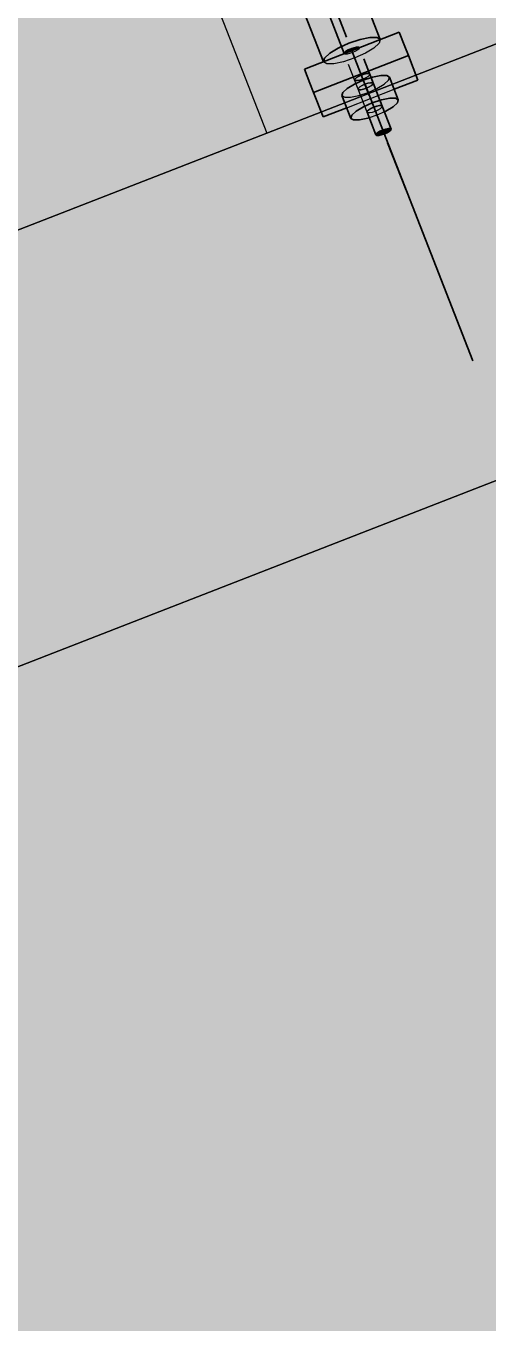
# Model space of a CAD drawing. Header units: metres. Extents: x 2688466 to 2688595, y 1221626 to 1221756.
# Drawn here: x 2688514.612 to 2688515.52, y 1221711.459 to 1221714.009 of the extents above; entities that cross this region are included whole.
import ezdxf

# ---------------------------------------------------------------- set-up
doc = ezdxf.new("R2010")
doc.units = ezdxf.units.M
doc.linetypes.add('AUSGEZOGEN', pattern=[0])
doc.linetypes.add('VERDECKT2_S2', pattern=[0.15, 0.1, -0.05])
for name, color, linetype, lineweight in [('Beton Ansicht', 7, 'AUSGEZOGEN', 35), ('Schnittbeschriftung', 7, 'AUSGEZOGEN', 50), ('Standard', 7, 'AUSGEZOGEN', 13)]:
    doc.layers.add(name, color=color, linetype=linetype, lineweight=lineweight)

msp = doc.modelspace()

# ---------------------------------------------------------------- hatches: boundary and pattern name
at = {"layer": 'Beton Ansicht', "linetype": 'AUSGEZOGEN', "lineweight": 13, "true_color": 0x3c1e69, "transparency": 33554687}
for points in [[(2688515.3563, 1221713.969), (2688515.3454, 1221713.9968), (2688515.1591, 1221713.9242), (2688515.1699, 1221713.8964)], [(2688515.1699, 1221713.8964), (2688515.1769, 1221713.8784), (2688515.3633, 1221713.951), (2688515.3563, 1221713.969)], [(2688515.1769, 1221713.8784), (2688515.1957, 1221713.8302), (2688515.2423, 1221713.8483), (2688515.2329, 1221713.8724), (2688515.2347, 1221713.8784), (2688515.2432, 1221713.8863), (2688515.2573, 1221713.8948), (2688515.2748, 1221713.9026), (2688515.293, 1221713.9086), (2688515.3091, 1221713.9119), (2688515.3208, 1221713.9119), (2688515.3261, 1221713.9087), (2688515.3355, 1221713.8846), (2688515.3821, 1221713.9027), (2688515.3633, 1221713.951)]]:
    msp.add_hatch(color=199, dxfattribs=at).paths.add_polyline_path(points)
at = {"layer": 'Beton Ansicht', "linetype": 'AUSGEZOGEN', "lineweight": 13, "transparency": 33554687}
for points in [[(2688515.2379, 1221713.9566), (2688515.2373, 1221713.9547), (2688515.2385, 1221713.9552)], [(2688515.2407, 1221713.9592), (2688515.2379, 1221713.9566), (2688515.2385, 1221713.9552), (2688515.2417, 1221713.9564)], [(2688515.2452, 1221713.9619), (2688515.2407, 1221713.9592), (2688515.2417, 1221713.9564), (2688515.2466, 1221713.9583)], [(2688515.2508, 1221713.9644), (2688515.2452, 1221713.9619), (2688515.2466, 1221713.9583), (2688515.2523, 1221713.9605)], [(2688515.2566, 1221713.9663), (2688515.2508, 1221713.9644), (2688515.2523, 1221713.9605), (2688515.258, 1221713.9628)], [(2688515.2617, 1221713.9674), (2688515.2566, 1221713.9663), (2688515.258, 1221713.9628), (2688515.2628, 1221713.9646)], [(2688515.2655, 1221713.9674), (2688515.2617, 1221713.9674), (2688515.2628, 1221713.9646), (2688515.266, 1221713.9659)], [(2688515.2672, 1221713.9663), (2688515.2655, 1221713.9674), (2688515.266, 1221713.9659)], [(2688515.2749, 1221713.8498), (2688515.2923, 1221713.8576), (2688515.2748, 1221713.9026), (2688515.2573, 1221713.8948)], [(2688515.2923, 1221713.8576), (2688515.3105, 1221713.8636), (2688515.293, 1221713.9086), (2688515.2748, 1221713.9026)], [(2688515.3105, 1221713.8636), (2688515.3267, 1221713.8669), (2688515.3091, 1221713.9119), (2688515.293, 1221713.9086)], [(2688515.3267, 1221713.8669), (2688515.3383, 1221713.8669), (2688515.3208, 1221713.9119), (2688515.3091, 1221713.9119)], [(2688515.3383, 1221713.8669), (2688515.3436, 1221713.8637), (2688515.3261, 1221713.9087), (2688515.3208, 1221713.9119)], [(2688515.2504, 1221713.8274), (2688515.2522, 1221713.8334), (2688515.2347, 1221713.8784), (2688515.2329, 1221713.8724)], [(2688515.2522, 1221713.8334), (2688515.2608, 1221713.8413), (2688515.2432, 1221713.8863), (2688515.2347, 1221713.8784)], [(2688515.2608, 1221713.8413), (2688515.2749, 1221713.8498), (2688515.2573, 1221713.8948), (2688515.2432, 1221713.8863)], [(2688515.3192, 1221713.8414), (2688515.3333, 1221713.8499), (2688515.3419, 1221713.8577), (2688515.3436, 1221713.8637), (2688515.3383, 1221713.8669), (2688515.3267, 1221713.8669), (2688515.3105, 1221713.8636), (2688515.2923, 1221713.8576), (2688515.2749, 1221713.8498), (2688515.2608, 1221713.8413), (2688515.2522, 1221713.8334), (2688515.2504, 1221713.8274), (2688515.2558, 1221713.8242), (2688515.2674, 1221713.8242), (2688515.2835, 1221713.8275), (2688515.2865, 1221713.8285), (2688515.2821, 1221713.8398), (2688515.2827, 1221713.8417), (2688515.2854, 1221713.8442), (2688515.2899, 1221713.8469), (2688515.2955, 1221713.8494), (2688515.3014, 1221713.8513), (2688515.3065, 1221713.8524), (2688515.3102, 1221713.8524), (2688515.3119, 1221713.8514), (2688515.3163, 1221713.8401)], [(2688515.3131, 1221713.8044), (2688515.3189, 1221713.8063), (2688515.3014, 1221713.8513), (2688515.2955, 1221713.8494)], [(2688515.3189, 1221713.8063), (2688515.324, 1221713.8074), (2688515.3065, 1221713.8524), (2688515.3014, 1221713.8513)], [(2688515.324, 1221713.8074), (2688515.3278, 1221713.8074), (2688515.3102, 1221713.8524), (2688515.3065, 1221713.8524)], [(2688515.3278, 1221713.8074), (2688515.3295, 1221713.8064), (2688515.3119, 1221713.8514), (2688515.3102, 1221713.8524)], [(2688515.2997, 1221713.7948), (2688515.3002, 1221713.7967), (2688515.2827, 1221713.8417), (2688515.2821, 1221713.8398)], [(2688515.3002, 1221713.7967), (2688515.303, 1221713.7992), (2688515.2854, 1221713.8442), (2688515.2827, 1221713.8417)], [(2688515.303, 1221713.7992), (2688515.3075, 1221713.8019), (2688515.2899, 1221713.8469), (2688515.2854, 1221713.8442)], [(2688515.3075, 1221713.8019), (2688515.3131, 1221713.8044), (2688515.2955, 1221713.8494), (2688515.2899, 1221713.8469)], [(2688515.3262, 1221713.8019), (2688515.3289, 1221713.8044), (2688515.3295, 1221713.8064), (2688515.3278, 1221713.8074), (2688515.324, 1221713.8074), (2688515.3189, 1221713.8063), (2688515.3131, 1221713.8044), (2688515.3075, 1221713.8019), (2688515.303, 1221713.7992), (2688515.3002, 1221713.7967), (2688515.2997, 1221713.7948), (2688515.3014, 1221713.7937), (2688515.3051, 1221713.7937), (2688515.3102, 1221713.7948), (2688515.3161, 1221713.7967), (2688515.3217, 1221713.7992)]]:
    msp.add_hatch(color=5, dxfattribs=at).paths.add_polyline_path(points)
at = {"layer": 'Standard', "linetype": 'AUSGEZOGEN', "lineweight": 13, "transparency": 33554559}
h = msp.add_hatch(color=7, dxfattribs=at)
h.set_gradient(color1=(140, 255, 140), color2=(140, 255, 140), one_color=1)
h.paths.add_polyline_path([(2688513.256, 1221713.851), (2688513.2546, 1221713.8547), (2688512.6582, 1221713.6225), (2688512.6691, 1221713.5945), (2688511.0167, 1221712.951), (2688510.626, 1221712.0619), (2688516.5431, 1221714.3663), (2688516.9486, 1221715.2891)], flags=0)
at = {"layer": 'Standard', "linetype": 'AUSGEZOGEN', "lineweight": 25, "transparency": 33554687}
h = msp.add_hatch(dxfattribs=at)
h.set_pattern_fill('MUSTER', scale=0.525, angle=201.28, style=0, pattern_type=2)
h.set_pattern_definition([(201.28, (2688527.44666, 1221729.7955), (-0.298668, -0.679741), [0.525, -0.525]), (291.28, (2688527.44666, 1221729.7955), (0.679741, -0.298668), [0.525, -0.525])])
h.paths.add_polyline_path([(2688510.626, 1221712.0619), (2688516.5431, 1221714.3663), (2688516.9486, 1221715.2891), (2688513.256, 1221713.851), (2688513.2546, 1221713.8547), (2688512.6582, 1221713.6225), (2688512.6691, 1221713.5945), (2688511.0167, 1221712.951)], flags=0)
at = {"layer": 'Standard', "linetype": 'AUSGEZOGEN', "lineweight": 13, "transparency": 33554687}
h = msp.add_hatch(color=252, dxfattribs=at)
h.paths.add_polyline_path([(2688517.3233, 1221712.3629), (2688516.5431, 1221714.3663), (2688510.626, 1221712.0619), (2688510.3611, 1221712.7419), (2688509.0473, 1221712.2303), (2688511.3151, 1221706.4067), (2688520.3447, 1221709.9231), (2688519.1218, 1221713.0633)])
h.paths.add_polyline_path([(2688516.0507, 1221713.316), (2688517.0705, 1221710.6976), (2688514.8154, 1221709.8193), (2688513.7957, 1221712.4378)], flags=16)
at = {"layer": 'Standard', "linetype": 'AUSGEZOGEN', "lineweight": 13, "transparency": 33554559}
h = msp.add_hatch(color=7, dxfattribs=at)
h.set_gradient(color1=(160, 160, 160), color2=(160, 160, 160), one_color=1)
h.paths.add_polyline_path([(2688514.8154, 1221709.8193), (2688517.0705, 1221710.6976), (2688516.0507, 1221713.316), (2688513.7957, 1221712.4378)], flags=0)

# ---------------------------------------------------------------- linework, layer by layer
at = {"layer": 'Beton Ansicht', "linetype": 'VERDECKT2_S2', "lineweight": 35, "transparency": 33554687}
for p, q in [((2688515.3146, 1221713.8006), (2688512.9737, 1221719.811)), ((2688515.3119, 1221713.8514), (2688513.1639, 1221719.3668)), ((2688515.2373, 1221713.9547), (2688513.1341, 1221719.3552)), ((2688515.3082, 1221713.9823), (2688515.2142, 1221714.2237)), ((2688515.1963, 1221713.9388), (2688515.1023, 1221714.1801)), ((2688515.3589, 1221713.6859), (2688515.1836, 1221714.1359))]:
    msp.add_line(p, q, dxfattribs=at)
at = {"layer": 'Beton Ansicht', "linetype": 'AUSGEZOGEN', "lineweight": 35, "transparency": 33554687}
for p, q in [((2688515.1591, 1221713.9242), (2688515.3454, 1221713.9968)), ((2688515.2466, 1221713.975), (2688515.2684, 1221713.9822)), ((2688515.2684, 1221713.9822), (2688515.2878, 1221713.9862)), ((2688515.2878, 1221713.9862), (2688515.3018, 1221713.9862)), ((2688515.3018, 1221713.9862), (2688515.3082, 1221713.9823)), ((2688515.3563, 1221713.969), (2688515.3454, 1221713.9968)), ((2688515.1984, 1221713.946), (2688515.2087, 1221713.9554)), ((2688515.2087, 1221713.9554), (2688515.2257, 1221713.9656)), ((2688515.2257, 1221713.9656), (2688515.2466, 1221713.975)), ((2688515.2373, 1221713.9547), (2688515.2379, 1221713.9566)), ((2688515.2379, 1221713.9566), (2688515.2407, 1221713.9592)), ((2688515.2407, 1221713.9592), (2688515.2452, 1221713.9619)), ((2688515.2452, 1221713.9619), (2688515.2508, 1221713.9644)), ((2688515.2508, 1221713.9644), (2688515.2566, 1221713.9663)), ((2688515.2566, 1221713.9663), (2688515.2617, 1221713.9674)), ((2688515.2617, 1221713.9674), (2688515.2655, 1221713.9674)), ((2688515.2655, 1221713.9674), (2688515.2672, 1221713.9663)), ((2688515.3563, 1221713.969), (2688515.3633, 1221713.951)), ((2688515.3633, 1221713.951), (2688515.1769, 1221713.8784)), ((2688515.1963, 1221713.9388), (2688515.1984, 1221713.946)), ((2688515.3821, 1221713.9027), (2688515.3633, 1221713.951)), ((2688515.1591, 1221713.9242), (2688515.1699, 1221713.8964)), ((2688515.2748, 1221713.9026), (2688515.2573, 1221713.8948)), ((2688515.293, 1221713.9086), (2688515.2748, 1221713.9026)), ((2688515.3091, 1221713.9119), (2688515.293, 1221713.9086)), ((2688515.3208, 1221713.9119), (2688515.3091, 1221713.9119)), ((2688515.3261, 1221713.9087), (2688515.3208, 1221713.9119)), ((2688515.3261, 1221713.9087), (2688515.3436, 1221713.8637)), ((2688515.3355, 1221713.8846), (2688515.3821, 1221713.9027)), ((2688515.1699, 1221713.8964), (2688515.1769, 1221713.8784)), ((2688515.1769, 1221713.8784), (2688515.1957, 1221713.8302)), ((2688515.2347, 1221713.8784), (2688515.2329, 1221713.8724)), ((2688515.2432, 1221713.8863), (2688515.2347, 1221713.8784)), ((2688515.2573, 1221713.8948), (2688515.2432, 1221713.8863)), ((2688515.2329, 1221713.8724), (2688515.2504, 1221713.8274)), ((2688515.2749, 1221713.8498), (2688515.2923, 1221713.8576)), ((2688515.2923, 1221713.8576), (2688515.3105, 1221713.8636)), ((2688515.3014, 1221713.8513), (2688515.2955, 1221713.8494)), ((2688515.3065, 1221713.8524), (2688515.3014, 1221713.8513)), ((2688515.3102, 1221713.8524), (2688515.3065, 1221713.8524)), ((2688515.3119, 1221713.8514), (2688515.3102, 1221713.8524)), ((2688515.3105, 1221713.8636), (2688515.3267, 1221713.8669)), ((2688515.3295, 1221713.8064), (2688515.3119, 1221713.8514)), ((2688515.3333, 1221713.8499), (2688515.3192, 1221713.8414)), ((2688515.3267, 1221713.8669), (2688515.3383, 1221713.8669)), ((2688515.3419, 1221713.8577), (2688515.3333, 1221713.8499)), ((2688515.3383, 1221713.8669), (2688515.3436, 1221713.8637)), ((2688515.3436, 1221713.8637), (2688515.3419, 1221713.8577)), ((2688515.1957, 1221713.8302), (2688515.2423, 1221713.8483)), ((2688515.2504, 1221713.8274), (2688515.2522, 1221713.8334)), ((2688515.2558, 1221713.8242), (2688515.2504, 1221713.8274)), ((2688515.2522, 1221713.8334), (2688515.2608, 1221713.8413)), ((2688515.2608, 1221713.8413), (2688515.2749, 1221713.8498)), ((2688515.2835, 1221713.8275), (2688515.2674, 1221713.8242)), ((2688515.2827, 1221713.8417), (2688515.2821, 1221713.8398)), ((2688515.2997, 1221713.7948), (2688515.2821, 1221713.8398)), ((2688515.2854, 1221713.8442), (2688515.2827, 1221713.8417)), ((2688515.2865, 1221713.8285), (2688515.2835, 1221713.8275)), ((2688515.2899, 1221713.8469), (2688515.2854, 1221713.8442)), ((2688515.2955, 1221713.8494), (2688515.2899, 1221713.8469)), ((2688515.3192, 1221713.8414), (2688515.3163, 1221713.8401)), ((2688515.2674, 1221713.8242), (2688515.2558, 1221713.8242)), ((2688515.3002, 1221713.7967), (2688515.303, 1221713.7992)), ((2688515.303, 1221713.7992), (2688515.3075, 1221713.8019)), ((2688515.3075, 1221713.8019), (2688515.3131, 1221713.8044)), ((2688515.3131, 1221713.8044), (2688515.3189, 1221713.8063)), ((2688515.4898, 1221713.3505), (2688515.3146, 1221713.8006)), ((2688515.3217, 1221713.7992), (2688515.3161, 1221713.7967)), ((2688515.3189, 1221713.8063), (2688515.324, 1221713.8074)), ((2688515.3262, 1221713.8019), (2688515.3217, 1221713.7992)), ((2688515.324, 1221713.8074), (2688515.3278, 1221713.8074)), ((2688515.3289, 1221713.8044), (2688515.3262, 1221713.8019)), ((2688515.3278, 1221713.8074), (2688515.3295, 1221713.8064)), ((2688515.3295, 1221713.8064), (2688515.3289, 1221713.8044)), ((2688515.2997, 1221713.7948), (2688515.3002, 1221713.7967)), ((2688515.3014, 1221713.7937), (2688515.2997, 1221713.7948)), ((2688515.3051, 1221713.7937), (2688515.3014, 1221713.7937)), ((2688515.3102, 1221713.7948), (2688515.3051, 1221713.7937)), ((2688515.3161, 1221713.7967), (2688515.3102, 1221713.7948))]:
    msp.add_line(p, q, dxfattribs=at)
at = {"layer": 'Beton Ansicht', "linetype": 'VERDECKT2_S2', "lineweight": 25, "transparency": 33554687}
for p, q in [((2688515.3082, 1221713.9823), (2688515.3061, 1221713.9751)), ((2688515.2391, 1221713.9537), (2688515.2373, 1221713.9547)), ((2688515.2821, 1221713.8398), (2688515.2373, 1221713.9547)), ((2688515.2428, 1221713.9537), (2688515.2391, 1221713.9537)), ((2688515.2479, 1221713.9547), (2688515.2428, 1221713.9537)), ((2688515.2538, 1221713.9567), (2688515.2479, 1221713.9547)), ((2688515.2594, 1221713.9592), (2688515.2538, 1221713.9567)), ((2688515.2789, 1221713.9555), (2688515.2579, 1221713.9461)), ((2688515.2639, 1221713.9619), (2688515.2594, 1221713.9592)), ((2688515.2666, 1221713.9644), (2688515.2639, 1221713.9619)), ((2688515.2672, 1221713.9663), (2688515.2666, 1221713.9644)), ((2688515.2958, 1221713.9657), (2688515.2789, 1221713.9555)), ((2688515.3061, 1221713.9751), (2688515.2958, 1221713.9657)), ((2688515.2028, 1221713.9349), (2688515.1963, 1221713.9388)), ((2688515.2167, 1221713.9349), (2688515.2028, 1221713.9349)), ((2688515.2361, 1221713.9388), (2688515.2167, 1221713.9349)), ((2688515.2579, 1221713.9461), (2688515.2361, 1221713.9388)), ((2688515.2581, 1221713.9047), (2688515.2576, 1221713.9028)), ((2688515.2576, 1221713.9028), (2688515.2581, 1221713.9047)), ((2688515.2576, 1221713.9028), (2688515.2593, 1221713.9017)), ((2688515.2593, 1221713.9017), (2688515.2576, 1221713.9028)), ((2688515.2609, 1221713.9072), (2688515.2581, 1221713.9047)), ((2688515.2581, 1221713.9047), (2688515.2609, 1221713.9072)), ((2688515.2593, 1221713.9017), (2688515.263, 1221713.9017)), ((2688515.263, 1221713.9017), (2688515.2593, 1221713.9017)), ((2688515.2654, 1221713.9099), (2688515.2609, 1221713.9072)), ((2688515.2609, 1221713.9072), (2688515.2654, 1221713.9099)), ((2688515.263, 1221713.9017), (2688515.2682, 1221713.9028)), ((2688515.2682, 1221713.9028), (2688515.263, 1221713.9017)), ((2688515.271, 1221713.9124), (2688515.2654, 1221713.9099)), ((2688515.2654, 1221713.9099), (2688515.271, 1221713.9124)), ((2688515.2682, 1221713.9028), (2688515.274, 1221713.9047)), ((2688515.274, 1221713.9047), (2688515.2682, 1221713.9028)), ((2688515.2768, 1221713.9144), (2688515.271, 1221713.9124)), ((2688515.271, 1221713.9124), (2688515.2768, 1221713.9144)), ((2688515.274, 1221713.9047), (2688515.2796, 1221713.9072)), ((2688515.2796, 1221713.9072), (2688515.274, 1221713.9047)), ((2688515.282, 1221713.9154), (2688515.2768, 1221713.9144)), ((2688515.2768, 1221713.9144), (2688515.282, 1221713.9154)), ((2688515.2796, 1221713.9072), (2688515.2841, 1221713.9099)), ((2688515.2841, 1221713.9099), (2688515.2796, 1221713.9072)), ((2688515.2857, 1221713.9154), (2688515.282, 1221713.9154)), ((2688515.282, 1221713.9154), (2688515.2857, 1221713.9154)), ((2688515.2841, 1221713.9099), (2688515.2868, 1221713.9125)), ((2688515.2868, 1221713.9125), (2688515.2841, 1221713.9099)), ((2688515.2874, 1221713.9144), (2688515.2857, 1221713.9154)), ((2688515.2857, 1221713.9154), (2688515.2874, 1221713.9144)), ((2688515.2868, 1221713.9125), (2688515.2874, 1221713.9144)), ((2688515.2874, 1221713.9144), (2688515.2868, 1221713.9125)), ((2688515.3158, 1221713.8949), (2688515.3243, 1221713.9027)), ((2688515.3243, 1221713.9027), (2688515.3261, 1221713.9087)), ((2688515.2423, 1221713.8483), (2688515.3355, 1221713.8846)), ((2688515.2646, 1221713.8848), (2688515.2652, 1221713.8867)), ((2688515.2652, 1221713.8867), (2688515.2646, 1221713.8848)), ((2688515.2663, 1221713.8837), (2688515.2646, 1221713.8848)), ((2688515.2646, 1221713.8848), (2688515.2663, 1221713.8837)), ((2688515.2652, 1221713.8867), (2688515.2679, 1221713.8892)), ((2688515.2679, 1221713.8892), (2688515.2652, 1221713.8867)), ((2688515.266, 1221713.8725), (2688515.2842, 1221713.8785)), ((2688515.27, 1221713.8837), (2688515.2663, 1221713.8837)), ((2688515.2663, 1221713.8837), (2688515.27, 1221713.8837)), ((2688515.2679, 1221713.8892), (2688515.2724, 1221713.8919)), ((2688515.2724, 1221713.8919), (2688515.2679, 1221713.8892)), ((2688515.2752, 1221713.8848), (2688515.27, 1221713.8837)), ((2688515.27, 1221713.8837), (2688515.2752, 1221713.8848)), ((2688515.2724, 1221713.8919), (2688515.278, 1221713.8944)), ((2688515.278, 1221713.8944), (2688515.2724, 1221713.8919)), ((2688515.281, 1221713.8867), (2688515.2752, 1221713.8848)), ((2688515.2752, 1221713.8848), (2688515.281, 1221713.8867)), ((2688515.278, 1221713.8944), (2688515.2838, 1221713.8964)), ((2688515.2838, 1221713.8964), (2688515.278, 1221713.8944)), ((2688515.2866, 1221713.8892), (2688515.281, 1221713.8867)), ((2688515.281, 1221713.8867), (2688515.2866, 1221713.8892)), ((2688515.2838, 1221713.8964), (2688515.289, 1221713.8974)), ((2688515.289, 1221713.8974), (2688515.2838, 1221713.8964)), ((2688515.2842, 1221713.8785), (2688515.3017, 1221713.8864)), ((2688515.2911, 1221713.8919), (2688515.2866, 1221713.8892)), ((2688515.2866, 1221713.8892), (2688515.2911, 1221713.8919)), ((2688515.289, 1221713.8974), (2688515.2927, 1221713.8974)), ((2688515.2927, 1221713.8974), (2688515.289, 1221713.8974)), ((2688515.2939, 1221713.8945), (2688515.2911, 1221713.8919)), ((2688515.2911, 1221713.8919), (2688515.2939, 1221713.8945)), ((2688515.2927, 1221713.8974), (2688515.2944, 1221713.8964)), ((2688515.2944, 1221713.8964), (2688515.2927, 1221713.8974)), ((2688515.2944, 1221713.8964), (2688515.2939, 1221713.8945)), ((2688515.2939, 1221713.8945), (2688515.2944, 1221713.8964)), ((2688515.3017, 1221713.8864), (2688515.3158, 1221713.8949)), ((2688515.2329, 1221713.8724), (2688515.2383, 1221713.8692)), ((2688515.2383, 1221713.8692), (2688515.2499, 1221713.8692)), ((2688515.2499, 1221713.8692), (2688515.266, 1221713.8725)), ((2688515.3114, 1221713.8494), (2688515.3119, 1221713.8514)), ((2688515.2821, 1221713.8398), (2688515.2838, 1221713.8387)), ((2688515.2838, 1221713.8387), (2688515.2876, 1221713.8387)), ((2688515.3017, 1221713.8335), (2688515.2865, 1221713.8285)), ((2688515.2876, 1221713.8387), (2688515.2927, 1221713.8398)), ((2688515.2927, 1221713.8398), (2688515.2985, 1221713.8417)), ((2688515.2985, 1221713.8417), (2688515.3041, 1221713.8442)), ((2688515.3163, 1221713.8401), (2688515.3017, 1221713.8335)), ((2688515.3041, 1221713.8442), (2688515.3086, 1221713.8469)), ((2688515.3086, 1221713.8469), (2688515.3114, 1221713.8494))]:
    msp.add_line(p, q, dxfattribs=at)
at = {"layer": 'Schnittbeschriftung', "color": 7, "linetype": 'AUSGEZOGEN', "lineweight": 25, "transparency": 33554687}
for points in [[(2688510.626, 1221712.0619), (2688511.0167, 1221712.951), (2688512.6691, 1221713.5945), (2688512.6582, 1221713.6225), (2688513.2546, 1221713.8547), (2688513.256, 1221713.851), (2688516.9486, 1221715.2891), (2688516.5431, 1221714.3663), (2688510.626, 1221712.0619)], [(2688516.5431, 1221714.3663), (2688517.3233, 1221712.3629), (2688519.1218, 1221713.0633), (2688520.3447, 1221709.9231), (2688511.3151, 1221706.4067), (2688509.0473, 1221712.2303), (2688510.3611, 1221712.7419), (2688510.626, 1221712.0619), (2688516.5431, 1221714.3663)], [(2688516.0507, 1221713.316), (2688513.7957, 1221712.4378), (2688514.8154, 1221709.8193), (2688517.0705, 1221710.6976), (2688516.0507, 1221713.316)], [(2688516.0507, 1221713.316), (2688517.0705, 1221710.6976), (2688514.8154, 1221709.8193), (2688513.7957, 1221712.4378), (2688516.0507, 1221713.316)]]:
    msp.add_lwpolyline(points, close=True, dxfattribs=at)

doc.saveas('drawing.dxf')
